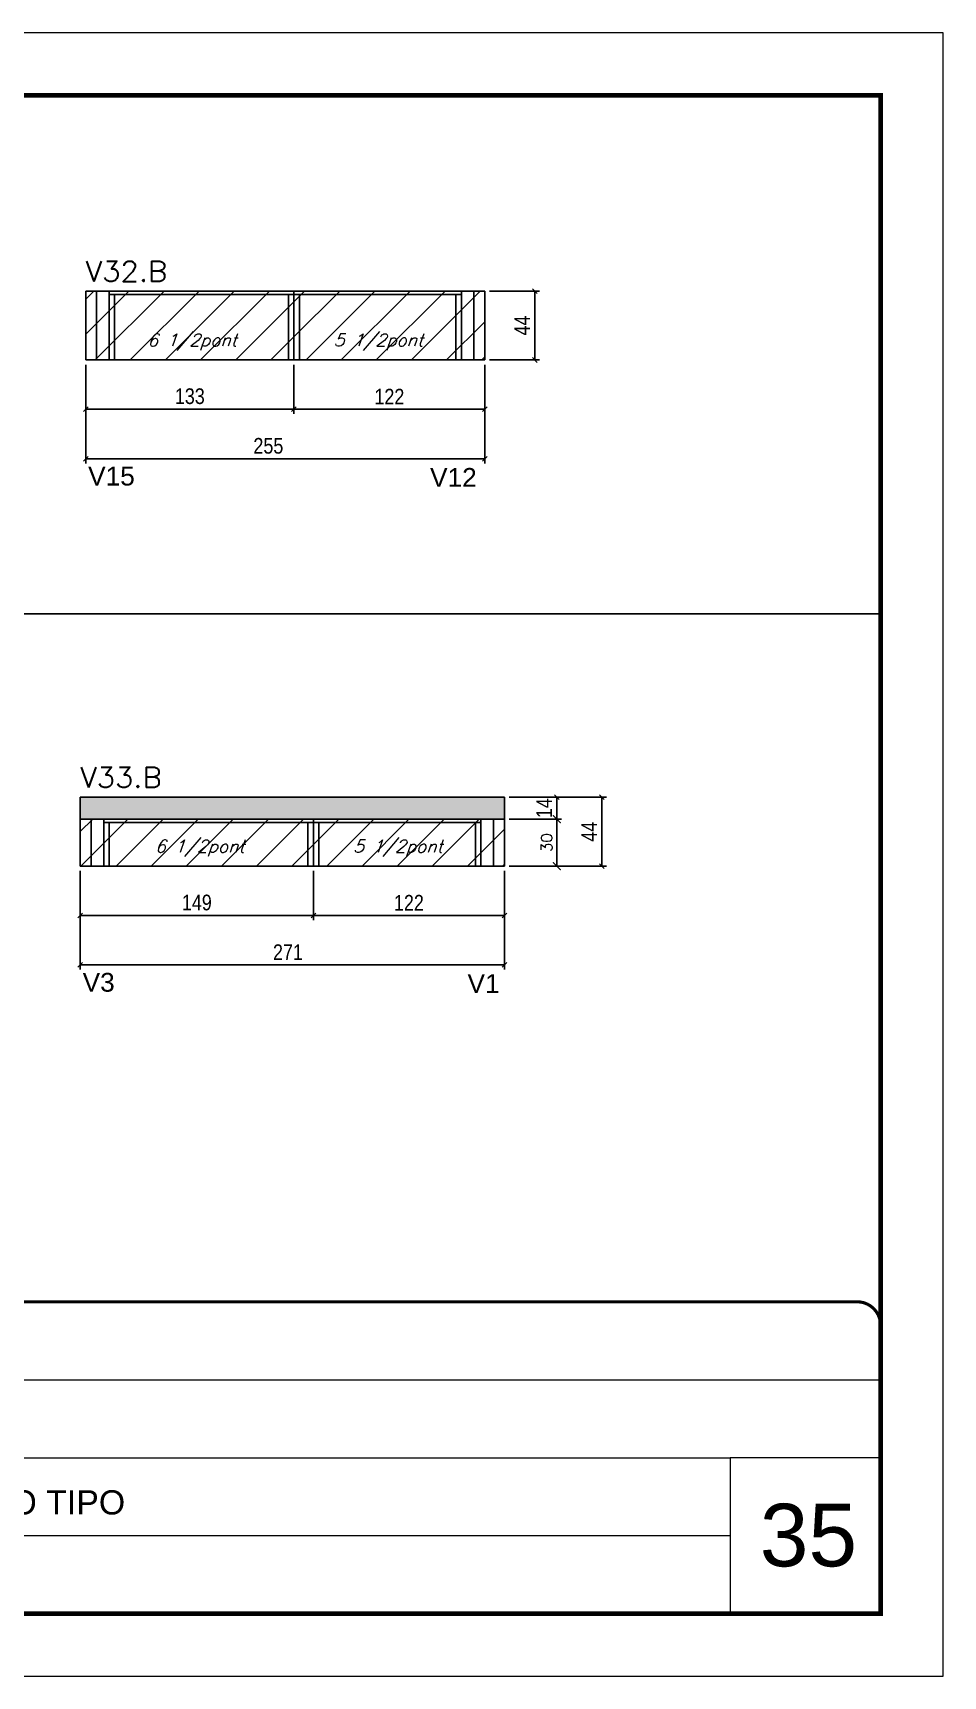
# Model space of a CAD drawing. Extents: x -10448 to -1189, y -11772 to 17235.
# Drawn here: x -6375 to -5793, y 6606 to 7656 of the extents above; entities that cross this region are included whole.
import ezdxf

# ---------------------------------------------------------------- set-up
doc = ezdxf.new("R2010")
doc.units = 0
doc.linetypes.add('CONTINUO', pattern=[0])
doc.linetypes.add('DASHED', pattern=[0.75, 0.5, -0.25])
for name, color, linetype in [('5', 5, 'Continuous'), ('COTA', 241, 'Continuous'), ('MB Logo', 255, 'Continuous'), ('Painéis', 200, 'Continuous'), ('Reaproveitamento', 251, 'Continuous'), ('SARR_2.2x7', 40, 'Continuous'), ('SARR_3.5x7', 81, 'Continuous'), ('texto', 7, 'Continuous')]:
    doc.layers.add(name, color=color, linetype=linetype)
for name, color, linetype, lineweight in [('CARIMBO', 255, 'Continuous', 9), ('Folhas', 255, 'Continuous', 9), ('SARRAFO DE PRESSAO', 251, 'DASHED', 9), ('Texto Seção', 7, 'Continuous', 15)]:
    doc.layers.add(name, color=color, linetype=linetype, lineweight=lineweight)
doc.styles.add('ARIAL', font='arial.ttf')
doc.styles.add('COTA TECNICA', font='techl___.ttf', dxfattribs={"height": 10})
doc.styles.add('REGUA-120', font='ROMANS.shx', dxfattribs={"height": 15})
doc.styles.add('Romans', font='romans.shx')
doc.styles.get("Standard").update_dxf_attribs({"font": 'arial.ttf'})
doc.dimstyles.new('Cota Paínel', dxfattribs={"dimtxt": 7, "dimasz": 5, "dimexe": 3, "dimexo": 3, "dimgap": 3, "dimtad": 1, "dimdec": 1, "dimzin": 12, "dimdsep": 46, "dimtxsty": 'Romans', "dimblk": 'ARCHTICK', "dimcen": 0, "dimclrd": 4, "dimclre": 4, "dimclrt": 1, "dimadec": 1, "dimazin": 3, "dimtfac": 1, "dimtdec": 1, "dimtmove": 0, "dimatfit": 3, "dimldrblk": 'OBLIQUE', "dimfxl": 1, "dimtolj": 1, "dimtzin": 12, "dimarcsym": 0})
doc.dimstyles.new('PAINEL', dxfattribs={"dimtxt": 10, "dimasz": 3, "dimexe": 3, "dimexo": 3, "dimgap": 3, "dimtad": 1, "dimdec": 1, "dimzin": 12, "dimdsep": 46, "dimtxsty": 'COTA TECNICA', "dimblk1": 'OBLIQUE', "dimblk2": 'OBLIQUE', "dimsah": 1, "dimcen": 0.9, "dimclrd": 4, "dimclre": 4, "dimclrt": 240, "dimadec": 1, "dimazin": 3, "dimtfac": 1, "dimtdec": 1, "dimtmove": 0, "dimatfit": 3, "dimfxl": 1, "dimtolj": 1, "dimtzin": 12, "dimarcsym": 0})
pattern_1 = [(45, (-139469.283, -18395.978), (-11.2253202, 11.2253202), [])]

# ---------------------------------------------------------------- blocks, each defined once
blk = doc.blocks.new('9999999999')
at = {"color": 30, "linetype": 'CONTINUO'}
for p, q in [((98564.6, 34379.6), (99584, 34379.6)), ((98564.6, 34329.8), (99488, 34329.8)), ((99584, 34329.8), (99488, 34329.8)), ((99488, 34329.8), (99488, 34230.2)), ((98564.6, 34280), (99488, 34280))]:
    blk.add_line(p, q, dxfattribs=at)
at = {"color": 30, "linetype": 'CONTINUO', "const_width": 2}
blk.add_lwpolyline([(99584, 34230.2), (99584, 34414.4, 0.414214), (99569, 34429.4), (98229, 34429.4, 0.414214), (98214, 34414.4), (98214, 34245.2, 0.414214), (98229, 34230.2), (99584, 34230.2)], format="xyb", dxfattribs=at)
at = {"layer": 'Folhas'}
blk.add_lwpolyline([(98139, 34190.2), (99624, 34190.2), (99624, 35240.2), (98139, 35240.2)], close=True, dxfattribs=at)
at = {"layer": 'Folhas', "color": 30, "const_width": 3}
blk.add_lwpolyline([(98214, 34230.2), (99584, 34230.2), (99584, 35200.2), (98214, 35200.2)], close=True, dxfattribs=at)
at = {"color": 7, "linetype": 'Continuous', "ltscale": 5, "style": 'ARIAL'}
blk.add_text('2°, 3° E PAVIMENTO TIPO', height=15.483, dxfattribs=at).set_placement((98837.7, 34293.5))
blk = doc.blocks.new('_Oblique')
at = {"color": 0, "linetype": 'ByBlock', "lineweight": -2}
blk.add_line((-0.5, -0.5), (0.5, 0.5), dxfattribs=at)
blk = doc.blocks.new('*D1653')
at = {"layer": 'COTA', "color": 4, "linetype": 'ByBlock', "lineweight": -2, "transparency": 16777216}
for p, q in [((-6341.1, 7443.6), (-6341.1, 7412.2)), ((-6208.1, 7443.6), (-6208.1, 7412.2)), ((-6341.1, 7415.2), (-6208.1, 7415.2))]:
    blk.add_line(p, q, dxfattribs=at)
at = {"layer": 'Defpoints', "color": 0, "linetype": 'ByBlock', "transparency": 16777216}
for p in [(-6341.1, 7446.6), (-6208.1, 7446.6), (-6208.1, 7415.2)]:
    blk.add_point(p, dxfattribs=at)
at = {"layer": 'COTA', "color": 4, "linetype": 'ByBlock', "lineweight": -2, "transparency": 16777216, "xscale": 3, "yscale": 3, "zscale": 3, "rotation": 180}
blk.add_blockref('_Oblique', (-6341.1, 7415.2), dxfattribs=at)
at = {"layer": 'COTA', "color": 4, "linetype": 'ByBlock', "lineweight": -2, "transparency": 16777216, "xscale": 3, "yscale": 3, "zscale": 3}
blk.add_blockref('_Oblique', (-6208.1, 7415.2), dxfattribs=at)
at = {"layer": 'COTA', "color": 240, "linetype": 'ByBlock', "transparency": 16777216, "insert": (-6274.6, 7423.4), "char_height": 10, "attachment_point": 5, "style": 'COTA TECNICA'}
blk.add_mtext('\\A1;133', dxfattribs=at)
blk = doc.blocks.new('*D1654')
at = {"layer": 'COTA', "color": 4, "linetype": 'ByBlock', "lineweight": -2, "transparency": 16777216}
for p, q in [((-6208.1, 7443.6), (-6208.1, 7412.2)), ((-6086.1, 7443.6), (-6086.1, 7412.2)), ((-6208.1, 7415.2), (-6086.1, 7415.2))]:
    blk.add_line(p, q, dxfattribs=at)
at = {"layer": 'Defpoints', "color": 0, "linetype": 'ByBlock', "transparency": 16777216}
for p in [(-6208.1, 7446.6), (-6086.1, 7446.6), (-6086.1, 7415.2)]:
    blk.add_point(p, dxfattribs=at)
at = {"layer": 'COTA', "color": 4, "linetype": 'ByBlock', "lineweight": -2, "transparency": 16777216, "xscale": 3, "yscale": 3, "zscale": 3, "rotation": 180}
blk.add_blockref('_Oblique', (-6208.1, 7415.2), dxfattribs=at)
at = {"layer": 'COTA', "color": 4, "linetype": 'ByBlock', "lineweight": -2, "transparency": 16777216, "xscale": 3, "yscale": 3, "zscale": 3}
blk.add_blockref('_Oblique', (-6086.1, 7415.2), dxfattribs=at)
at = {"layer": 'COTA', "color": 240, "linetype": 'ByBlock', "transparency": 16777216, "insert": (-6147.1, 7423.2), "char_height": 10, "attachment_point": 5, "style": 'COTA TECNICA'}
blk.add_mtext('\\A1;122', dxfattribs=at)
blk = doc.blocks.new('*D570')
at = {"layer": 'COTA', "color": 4, "linetype": 'ByBlock', "lineweight": -2, "transparency": 16777216}
for p, q in [((-6341.1, 7443.6), (-6341.1, 7380.5)), ((-6086.1, 7443.6), (-6086.1, 7380.5)), ((-6341.1, 7383.5), (-6086.1, 7383.5))]:
    blk.add_line(p, q, dxfattribs=at)
at = {"layer": 'Defpoints', "color": 0, "linetype": 'ByBlock', "transparency": 16777216}
for p in [(-6341.1, 7446.6), (-6086.1, 7446.6), (-6086.1, 7383.5)]:
    blk.add_point(p, dxfattribs=at)
at = {"layer": 'COTA', "color": 4, "linetype": 'ByBlock', "lineweight": -2, "transparency": 16777216, "xscale": 3, "yscale": 3, "zscale": 3, "rotation": 180}
blk.add_blockref('_Oblique', (-6341.1, 7383.5), dxfattribs=at)
at = {"layer": 'COTA', "color": 4, "linetype": 'ByBlock', "lineweight": -2, "transparency": 16777216, "xscale": 3, "yscale": 3, "zscale": 3}
blk.add_blockref('_Oblique', (-6086.1, 7383.5), dxfattribs=at)
at = {"layer": 'COTA', "color": 240, "linetype": 'ByBlock', "transparency": 16777216, "insert": (-6224.4, 7391.7), "char_height": 10, "attachment_point": 5, "style": 'COTA TECNICA'}
blk.add_mtext('\\A1;255', dxfattribs=at)
blk = doc.blocks.new('*D571')
at = {"layer": 'COTA', "color": 4, "linetype": 'ByBlock', "lineweight": -2, "transparency": 16777216}
for p, q in [((-6083.1, 7490.6), (-6051.2, 7490.6)), ((-6054.2, 7490.6), (-6054.2, 7446.6)), ((-6083.1, 7446.6), (-6051.2, 7446.6))]:
    blk.add_line(p, q, dxfattribs=at)
at = {"layer": 'Defpoints', "color": 0, "linetype": 'ByBlock', "transparency": 16777216}
for p in [(-6086.1, 7490.6), (-6086.1, 7446.6), (-6054.2, 7446.6)]:
    blk.add_point(p, dxfattribs=at)
at = {"layer": 'COTA', "color": 4, "linetype": 'ByBlock', "lineweight": -2, "transparency": 16777216, "xscale": 3, "yscale": 3, "zscale": 3}
for p, rotation in [((-6054.2, 7490.6), 90), ((-6054.2, 7446.6), 270)]:
    blk.add_blockref('_Oblique', p, dxfattribs=dict(at, rotation=rotation))
at = {"layer": 'COTA', "color": 240, "linetype": 'ByBlock', "transparency": 16777216, "insert": (-6062.3, 7468.6), "char_height": 10, "attachment_point": 5, "rotation": 90, "style": 'COTA TECNICA'}
blk.add_mtext('\\A1;44', dxfattribs=at)
blk = doc.blocks.new('_ArchTick')
at = {"color": 0, "linetype": 'ByBlock', "const_width": 0.15}
blk.add_lwpolyline([(-0.5, -0.5), (0.5, 0.5)], dxfattribs=at)
blk = doc.blocks.new('*D551')
at = {"layer": 'COTA', "color": 4, "lineweight": -2, "transparency": 16777216}
for p, q in [((-6070.6, 7153.2), (-6037.1, 7153.2)), ((-6040.1, 7153.2), (-6040.1, 7123.2)), ((-6070.6, 7123.2), (-6037.1, 7123.2))]:
    blk.add_line(p, q, dxfattribs=at)
at = {"layer": 'Defpoints', "color": 0, "transparency": 16777216}
for p in [(-6073.6, 7153.2), (-6073.6, 7123.2), (-6040.1, 7123.2)]:
    blk.add_point(p, dxfattribs=at)
at = {"layer": 'COTA', "color": 4, "lineweight": -2, "transparency": 16777216, "xscale": 5, "yscale": 5, "zscale": 5}
for p, rotation in [((-6040.1, 7153.2), 90), ((-6040.1, 7123.2), 270)]:
    blk.add_blockref('_ArchTick', p, dxfattribs=dict(at, rotation=rotation))
at = {"layer": 'COTA', "color": 1, "transparency": 16777216, "insert": (-6046.6, 7138.2), "char_height": 7, "attachment_point": 5, "rotation": 90, "style": 'Romans'}
blk.add_mtext('\\A1;30', dxfattribs=at)
blk = doc.blocks.new('*D1637')
at = {"layer": 'COTA', "color": 4, "linetype": 'ByBlock', "lineweight": -2, "transparency": 16777216}
for p, q in [((-6344.6, 7120.2), (-6344.6, 7088.7)), ((-6195.6, 7120.2), (-6195.6, 7088.7)), ((-6344.6, 7091.7), (-6195.6, 7091.7))]:
    blk.add_line(p, q, dxfattribs=at)
at = {"layer": 'Defpoints', "color": 0, "linetype": 'ByBlock', "transparency": 16777216}
for p in [(-6344.6, 7123.2), (-6195.6, 7123.2), (-6195.6, 7091.7)]:
    blk.add_point(p, dxfattribs=at)
at = {"layer": 'COTA', "color": 4, "linetype": 'ByBlock', "lineweight": -2, "transparency": 16777216, "xscale": 3, "yscale": 3, "zscale": 3, "rotation": 180}
blk.add_blockref('_Oblique', (-6344.6, 7091.7), dxfattribs=at)
at = {"layer": 'COTA', "color": 4, "linetype": 'ByBlock', "lineweight": -2, "transparency": 16777216, "xscale": 3, "yscale": 3, "zscale": 3}
blk.add_blockref('_Oblique', (-6195.6, 7091.7), dxfattribs=at)
at = {"layer": 'COTA', "color": 240, "linetype": 'ByBlock', "transparency": 16777216, "insert": (-6270.1, 7099.9), "char_height": 10, "attachment_point": 5, "style": 'COTA TECNICA'}
blk.add_mtext('\\A1;149', dxfattribs=at)
blk = doc.blocks.new('*D1638')
at = {"layer": 'COTA', "color": 4, "linetype": 'ByBlock', "lineweight": -2, "transparency": 16777216}
for p, q in [((-6195.6, 7120.2), (-6195.6, 7088.7)), ((-6073.6, 7120.2), (-6073.6, 7088.7)), ((-6195.6, 7091.7), (-6073.6, 7091.7))]:
    blk.add_line(p, q, dxfattribs=at)
at = {"layer": 'Defpoints', "color": 0, "linetype": 'ByBlock', "transparency": 16777216}
for p in [(-6195.6, 7123.2), (-6073.6, 7123.2), (-6073.6, 7091.7)]:
    blk.add_point(p, dxfattribs=at)
at = {"layer": 'COTA', "color": 4, "linetype": 'ByBlock', "lineweight": -2, "transparency": 16777216, "xscale": 3, "yscale": 3, "zscale": 3, "rotation": 180}
blk.add_blockref('_Oblique', (-6195.6, 7091.7), dxfattribs=at)
at = {"layer": 'COTA', "color": 4, "linetype": 'ByBlock', "lineweight": -2, "transparency": 16777216, "xscale": 3, "yscale": 3, "zscale": 3}
blk.add_blockref('_Oblique', (-6073.6, 7091.7), dxfattribs=at)
at = {"layer": 'COTA', "color": 240, "linetype": 'ByBlock', "transparency": 16777216, "insert": (-6134.6, 7099.8), "char_height": 10, "attachment_point": 5, "style": 'COTA TECNICA'}
blk.add_mtext('\\A1;122', dxfattribs=at)
blk = doc.blocks.new('*D552')
at = {"layer": 'COTA', "color": 4, "linetype": 'ByBlock', "lineweight": -2, "transparency": 16777216}
for p, q in [((-6344.6, 7120.2), (-6344.6, 7057.1)), ((-6073.6, 7120.2), (-6073.6, 7057.1)), ((-6344.6, 7060.1), (-6073.6, 7060.1))]:
    blk.add_line(p, q, dxfattribs=at)
at = {"layer": 'Defpoints', "color": 0, "linetype": 'ByBlock', "transparency": 16777216}
for p in [(-6344.6, 7123.2), (-6073.6, 7123.2), (-6073.6, 7060.1)]:
    blk.add_point(p, dxfattribs=at)
at = {"layer": 'COTA', "color": 4, "linetype": 'ByBlock', "lineweight": -2, "transparency": 16777216, "xscale": 3, "yscale": 3, "zscale": 3, "rotation": 180}
blk.add_blockref('_Oblique', (-6344.6, 7060.1), dxfattribs=at)
at = {"layer": 'COTA', "color": 4, "linetype": 'ByBlock', "lineweight": -2, "transparency": 16777216, "xscale": 3, "yscale": 3, "zscale": 3}
blk.add_blockref('_Oblique', (-6073.6, 7060.1), dxfattribs=at)
at = {"layer": 'COTA', "color": 240, "linetype": 'ByBlock', "transparency": 16777216, "insert": (-6211.9, 7068.2), "char_height": 10, "attachment_point": 5, "style": 'COTA TECNICA'}
blk.add_mtext('\\A1;271', dxfattribs=at)
blk = doc.blocks.new('*D1639')
at = {"layer": 'COTA', "color": 4, "linetype": 'ByBlock', "lineweight": -2, "transparency": 16777216}
for p, q in [((-6070.6, 7167.2), (-6037.1, 7167.2)), ((-6040.1, 7153.2), (-6040.1, 7167.2)), ((-6070.6, 7153.2), (-6037.1, 7153.2))]:
    blk.add_line(p, q, dxfattribs=at)
at = {"layer": 'Defpoints', "color": 0, "linetype": 'ByBlock', "transparency": 16777216}
for p in [(-6073.6, 7167.2), (-6040.1, 7167.2), (-6073.6, 7153.2)]:
    blk.add_point(p, dxfattribs=at)
at = {"layer": 'COTA', "color": 4, "linetype": 'ByBlock', "lineweight": -2, "transparency": 16777216, "xscale": 3, "yscale": 3, "zscale": 3}
for p, rotation in [((-6040.1, 7167.2), 90), ((-6040.1, 7153.2), 270)]:
    blk.add_blockref('_Oblique', p, dxfattribs=dict(at, rotation=rotation))
at = {"layer": 'COTA', "color": 240, "linetype": 'ByBlock', "transparency": 16777216, "insert": (-6048.2, 7160.2), "char_height": 10, "attachment_point": 5, "rotation": 90, "style": 'COTA TECNICA'}
blk.add_mtext('\\A1;14', dxfattribs=at)
blk = doc.blocks.new('*D553')
at = {"layer": 'COTA', "color": 4, "linetype": 'ByBlock', "lineweight": -2, "transparency": 16777216}
for p, q in [((-6070.6, 7167.2), (-6008.3, 7167.2)), ((-6011.3, 7167.2), (-6011.3, 7123.2)), ((-6070.6, 7123.2), (-6008.3, 7123.2))]:
    blk.add_line(p, q, dxfattribs=at)
at = {"layer": 'Defpoints', "color": 0, "linetype": 'ByBlock', "transparency": 16777216}
for p in [(-6073.6, 7167.2), (-6073.6, 7123.2), (-6011.3, 7123.2)]:
    blk.add_point(p, dxfattribs=at)
at = {"layer": 'COTA', "color": 4, "linetype": 'ByBlock', "lineweight": -2, "transparency": 16777216, "xscale": 3, "yscale": 3, "zscale": 3}
for p, rotation in [((-6011.3, 7167.2), 90), ((-6011.3, 7123.2), 270)]:
    blk.add_blockref('_Oblique', p, dxfattribs=dict(at, rotation=rotation))
at = {"layer": 'COTA', "color": 240, "linetype": 'ByBlock', "transparency": 16777216, "insert": (-6019.4, 7145.2), "char_height": 10, "attachment_point": 5, "rotation": 90, "style": 'COTA TECNICA'}
blk.add_mtext('\\A1;44', dxfattribs=at)

msp = doc.modelspace()

# ---------------------------------------------------------------- hatches: boundary and pattern name
at = {"layer": 'COTA', "linetype": 'ByBlock'}
h = msp.add_hatch(dxfattribs=at)
h.set_pattern_fill('AR-CONC', color=256, scale=0.03)
h.set_pattern_definition([(50, (-139275.3833, -25610.8433), (5.46554007, -0.47817257), [0.5715, -6.2865]), (355, (-139275.383, -25610.8433), (-1.05730264, 5.73170536), [0.4572, -5.02921753]), (100.4514447, (-139274.928, -25610.883), (4.40823741, 5.25353256), [0.48570026, -5.34270734]), (46.1842, (-139275.383, -25609.319), (8.13237123, -1.26126984), [0.85725, -9.42975]), (96.6355576, (-139274.7056, -25609.4244), (7.122124, 7.42278374), [0.7285507, -8.01406824]), (351.184151, (-139275.383, -25609.319), (7.122124, 7.42278374), [0.685799, -7.54379196]), (21, (-139274.6213, -25609.7003), (4.54843174, -3.06795595), [0.5715, -6.2865]), (326, (-139274.621, -25609.7003), (1.85406085, 5.52563898), [0.4572, -5.0292]), (71.451445, (-139274.242, -25609.956), (6.40249258, 2.45768307), [0.48570026, -5.34269813]), (37.5, (-139275.3833, -25610.8433), (0.092658098, 2.536651166), [0, -4.96824, 0, -5.1054, 0, -5.04825]), (7.5, (-139275.3833, -25610.8433), (2.004589875, 3.005417245), [0, -2.91084, 0, -4.85394, 0, -1.92405]), (327.5, (-139277.0825, -25610.8433), (4.067717855, -0.17186232), [0, -1.905, 0, -5.9436, 0, -7.8867]), (317.5, (-139277.8445, -25610.8433), (4.44387544, 0.76279473), [0, -2.4765, 0, -3.94716, 0, -5.6007])])
h.paths.add_polyline_path([(-6073.61, 7153.21), (-6073.61, 7167.21), (-6344.61, 7167.21), (-6344.61, 7153.21)])
at = {"layer": 'Reaproveitamento', "linetype": 'ByBlock'}
h = msp.add_hatch(dxfattribs=at)
h.set_pattern_fill('ANSI31', color=256, scale=5)
h.set_pattern_definition(pattern_1)
h.paths.add_polyline_path([(-6341.11, 7490.63), (-6341.11, 7446.63), (-6208.11, 7446.63), (-6208.11, 7490.63)])
h = msp.add_hatch(dxfattribs=at)
h.set_pattern_fill('ANSI31', color=256, scale=5)
h.set_pattern_definition(pattern_1)
h.paths.add_polyline_path([(-6208.11, 7490.63), (-6208.11, 7446.63), (-6086.11, 7446.63), (-6086.11, 7490.63)])
h = msp.add_hatch(dxfattribs=at)
h.set_pattern_fill('ANSI31', color=256, scale=5)
h.set_pattern_definition(pattern_1)
h.paths.add_polyline_path([(-6344.61, 7153.21), (-6344.61, 7123.21), (-6195.61, 7123.21), (-6195.61, 7153.21)])
h = msp.add_hatch(dxfattribs=at)
h.set_pattern_fill('ANSI31', color=256, scale=5)
h.set_pattern_definition(pattern_1)
h.paths.add_polyline_path([(-6195.61, 7123.21), (-6073.61, 7123.21), (-6073.61, 7153.21), (-6195.61, 7153.21)])

# ---------------------------------------------------------------- linework, layer by layer
at = {"layer": 'COTA', "linetype": 'ByBlock'}
for p, q in [((-6344.61, 7153.21), (-6344.61, 7167.21)), ((-6344.61, 7167.21), (-6073.61, 7167.21)), ((-6073.61, 7153.21), (-6073.61, 7167.21))]:
    msp.add_line(p, q, dxfattribs=at)
at = {"layer": 'MB Logo'}
msp.add_line((-7203.28, 7284.36), (-5833.28, 7284.36), dxfattribs=at)
at = {"layer": 'Painéis'}
for p, q in [((-6341.11, 7490.63), (-6086.11, 7490.63)), ((-6341.11, 7490.63), (-6341.11, 7446.63)), ((-6208.11, 7490.63), (-6208.11, 7446.63)), ((-6086.11, 7490.63), (-6086.11, 7446.63)), ((-6086.11, 7446.63), (-6341.11, 7446.63)), ((-6344.61, 7153.21), (-6073.61, 7153.21)), ((-6344.61, 7153.21), (-6344.61, 7123.21)), ((-6195.61, 7153.21), (-6195.61, 7123.21)), ((-6073.61, 7153.21), (-6073.61, 7123.21)), ((-6073.61, 7123.21), (-6344.61, 7123.21))]:
    msp.add_line(p, q, dxfattribs=at)
at = {"layer": 'SARR_2.2x7', "linetype": 'Continuous'}
for p, q in [((-6334.11, 7490.63), (-6334.11, 7446.63)), ((-6208.11, 7488.43), (-6326.11, 7488.43)), ((-6208.11, 7488.43), (-6101.11, 7488.43)), ((-6093.11, 7490.63), (-6093.11, 7446.63)), ((-6337.61, 7153.21), (-6337.61, 7123.21)), ((-6195.61, 7151.01), (-6329.61, 7151.01)), ((-6195.61, 7151.01), (-6088.61, 7151.01)), ((-6080.61, 7153.21), (-6080.61, 7123.21))]:
    msp.add_line(p, q, dxfattribs=at)
at = {"layer": 'SARR_3.5x7'}
for p, q in [((-6326.11, 7490.63), (-6326.11, 7446.63)), ((-6322.61, 7488.43), (-6322.61, 7446.63)), ((-6211.61, 7488.43), (-6211.61, 7446.63)), ((-6204.61, 7488.43), (-6204.61, 7446.63)), ((-6104.61, 7488.43), (-6104.61, 7446.63)), ((-6101.11, 7490.63), (-6101.11, 7446.63)), ((-6329.61, 7153.21), (-6329.61, 7123.21)), ((-6326.11, 7151.01), (-6326.11, 7123.21)), ((-6199.11, 7151.01), (-6199.11, 7123.21)), ((-6192.11, 7151.01), (-6192.11, 7123.21)), ((-6092.11, 7151.01), (-6092.11, 7123.21)), ((-6088.61, 7153.21), (-6088.61, 7123.21))]:
    msp.add_line(p, q, dxfattribs=at)

# ---------------------------------------------------------------- block references
at = {"layer": 'SARRAFO DE PRESSAO', "color": 6, "linetype": 'ByBlock'}
msp.add_blockref('9999999999', (-105417.26, -27584.58), dxfattribs=at)

# ---------------------------------------------------------------- texts
at = {"layer": '5', "linetype": 'Continuous'}
for s, p in [('V15', (-6339.58, 7366.39)), ('V12', (-6121.1, 7365.57)), ('V3', (-6343.08, 7042.98)), ('V1', (-6097.18, 7042.15))]:
    msp.add_text(s, height=12, rotation=0.00004, dxfattribs=at).set_placement(p)
at = {"layer": 'CARIMBO', "style": 'ARIAL'}
msp.add_text('35', height=40, dxfattribs=at).set_placement((-5910.42, 6675.77))
at = {"layer": 'texto', "color": 2, "char_height": 8, "attachment_point": 5, "style": 'Romans'}
for s, insert in [('{\\Q19;\\C256;6 1/2pont}', (-6273.18, 7458.01)), ('{\\Q19;\\C256;5 1/2pont}', (-6154.15, 7458.01)), ('{\\Q19;\\C256;6 1/2pont}', (-6268.28, 7134.59)), ('{\\Q19;\\C256;5 1/2pont}', (-6141.65, 7134.59))]:
    msp.add_mtext(s, dxfattribs=dict(at, insert=insert))
at = {"layer": 'Texto Seção', "style": 'REGUA-120', "width": 1.05}
for s, p in [('V32.B', (-6341.11, 7496.81)), ('V33.B', (-6344.61, 7173.4))]:
    msp.add_text(s, height=13, dxfattribs=at).set_placement(p)

# ---------------------------------------------------------------- dimensions: what is measured, and where the dimension line sits
at = {"layer": 'COTA', "linetype": 'ByBlock'}
for base, p1, p2, picture, middle in [((-6054.19, 7446.63), (-6086.11, 7490.63), (-6086.11, 7446.63), '*D571', (-6062.27, 7468.63)), ((-6011.32, 7123.21), (-6073.61, 7167.21), (-6073.61, 7123.21), '*D553', (-6019.39, 7145.21))]:
    dim = msp.add_linear_dim(base=base, p1=p1, p2=p2, angle=90, dimstyle='PAINEL', dxfattribs=at)
    dim.commit()
    dim.dimension.update_dxf_attribs({"geometry": picture, "text_midpoint": middle})
for base, p1, p2, picture, middle in [((-6208.11, 7415.16), (-6341.11, 7446.63), (-6208.11, 7446.63), '*D1653', (-6274.61, 7423.38)), ((-6195.61, 7091.75), (-6344.61, 7123.21), (-6195.61, 7123.21), '*D1637', (-6270.11, 7099.85))]:
    dim = msp.add_linear_dim(base=base, p1=p1, p2=p2, dimstyle='PAINEL', dxfattribs=at)
    dim.commit()
    dim.dimension.update_dxf_attribs({"geometry": picture, "text_midpoint": middle})
for base, p1, p2, picture, middle in [((-6086.11, 7383.54), (-6341.11, 7446.63), (-6086.11, 7446.63), '*D570', (-6224.36, 7383.54)), ((-6073.61, 7060.13), (-6344.61, 7123.21), (-6073.61, 7123.21), '*D552', (-6211.86, 7060.13))]:
    dim = msp.add_linear_dim(base=base, p1=p1, p2=p2, dimstyle='PAINEL', dxfattribs=at)
    dim.commit()
    dim.dimension.update_dxf_attribs({"geometry": picture, "text_midpoint": middle, "dimtype": 160})
for base, p1, p2, picture, middle in [((-6086.11, 7415.16), (-6208.11, 7446.63), (-6086.11, 7446.63), '*D1654', (-6147.11, 7423.22)), ((-6073.61, 7091.75), (-6195.61, 7123.21), (-6073.61, 7123.21), '*D1638', (-6134.61, 7099.81))]:
    dim = msp.add_linear_dim(base=base, p1=p1, p2=p2, dimstyle='PAINEL', override={"dimtmove": 1}, dxfattribs=at)
    dim.commit()
    dim.dimension.update_dxf_attribs({"geometry": picture, "text_midpoint": middle})
dim = msp.add_linear_dim(base=(-6040.09, 7167.21), p1=(-6073.61, 7153.21), p2=(-6073.61, 7167.21), angle=90, dimstyle='PAINEL', dxfattribs=at)
dim.commit()
dim.dimension.update_dxf_attribs({"geometry": '*D1639', "text_midpoint": (-6040.09, 7160.21), "dimtype": 160})
at = {"layer": 'COTA'}
dim = msp.add_linear_dim(base=(-6040.09, 7123.21), p1=(-6073.61, 7153.21), p2=(-6073.61, 7123.21), angle=90, dimstyle='Cota Paínel', dxfattribs=at)
dim.commit()
dim.dimension.update_dxf_attribs({"geometry": '*D551', "text_midpoint": (-6046.59, 7138.21)})

doc.saveas('drawing.dxf')
